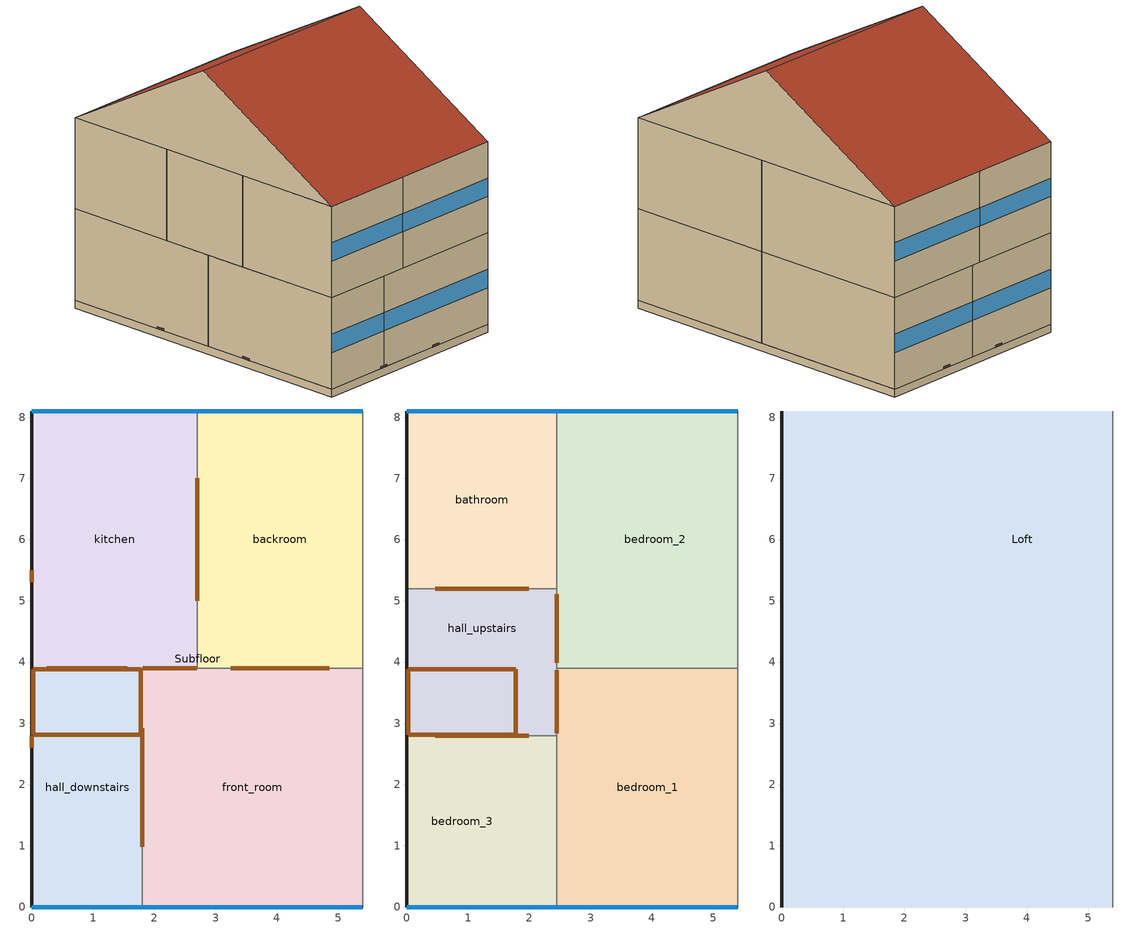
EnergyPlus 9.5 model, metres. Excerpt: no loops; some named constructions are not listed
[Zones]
hall_downstairs
 floor to Subfloor (GroundFloor-Construction): 1.8,3.9 1.8,0 0,0 0,3.9 z0.6
 wall outside (Wall-Construction): 0,3.9 0,0 1.8,0 z0.6:2.9
 wall to front_room (InternalWall-Construction): 1.8,0 1.8,3.9 z0.6:2.9
 wall to kitchen (InternalWall-Construction): 1.8,3.9 0,3.9 z0.6:2.9
 window (Double Glazing): 0,0 1.8,0 z1.52:1.98
 door inside (PartitionDoor-Construction): 1.8,0.98 1.8,2.92 z1.18:2.32; 1.56,3.9 0.24,3.9 z0.91:2.59
 door inside (HoleConstruction-Construction): 1.78,2.81 1.78,3.89 0.02,3.89 0.02,2.81 z2.9
front_room
 floor to Subfloor (GroundFloor-Construction): 5.4,3.9 5.4,0 1.8,0 1.8,3.9 z0.6
 wall outside (Wall-Construction): 1.8,0 5.4,0 z0.6:2.9
 wall adiabatic (Adiabatic Wall-Construction): 5.4,0 5.4,3.9 z0.6:2.9
 wall to kitchen (InternalWall-Construction): 2.7,3.9 1.8,3.9 z0.6:2.9
 wall to backroom (InternalWall-Construction): 5.4,3.9 2.7,3.9 z0.6:2.9
 window (Double Glazing): 1.8,0 5.4,0 z1.52:1.98
 door inside (PartitionDoor-Construction): 4.85,3.9 3.25,3.9 z1.07:2.43; 2.69,3.9 1.81,3.9 z0.63:2.87
kitchen
 floor to Subfloor (GroundFloor-Construction): 2.7,8.1 2.7,3.9 0,3.9 0,8.1 z0.6
 wall outside (Wall-Construction): 2.7,8.1 0,8.1 0,3.9 z0.6:2.9
 wall to backroom (InternalWall-Construction): 2.7,3.9 2.7,8.1 z0.6:2.9
 window (Double Glazing): 2.7,8.1 0,8.1 z1.52:1.98
 door inside (PartitionDoor-Construction): 2.7,5 2.7,7 z1.2:2.3
backroom
 floor to Subfloor (GroundFloor-Construction): 5.4,8.1 5.4,3.9 2.7,3.9 2.7,8.1 z0.6
 wall outside (Wall-Construction): 5.4,8.1 2.7,8.1 z0.6:2.9
 wall adiabatic (Adiabatic Wall-Construction): 5.4,3.9 5.4,8.1 z0.6:2.9
 window (Double Glazing): 5.4,8.1 2.7,8.1 z1.52:1.98
Subfloor
 floor adiabatic (SubFloor-Construction): 5.4,8.1 5.4,0 0,0 0,8.1 z0.4
 wall outside (Wall-Construction): 5.4,8.1 0,8.1 0,0 5.4,0 z0.4:0.6
 wall adiabatic (Adiabatic Wall-Construction): 5.4,0 5.4,8.1 z0.4:0.6
 door (AFN_AirBrickConstruction): 3.7,8.1 3.5,8.1 / 1.9,8.1 1.7,8.1 / 0,5.5 0,5.3 / 0,2.8 0,2.6 / 1.7,0 1.9,0 / 3.5,0 3.7,0 z0.6:0.65
bedroom_3
 floor to hall_downstairs (Floor-Construction): 1.8,2.8 1.8,0 0,0 0,2.8 z2.9
 floor to front_room (Floor-Construction): 2.45,2.8 2.45,0 1.8,0 1.8,2.8 z2.9
 wall outside (Wall-Construction): 0,2.8 0,0 2.45,0 z2.9:5.2
 wall to bedroom_1 (InternalWall-Construction): 2.45,0 2.45,2.8 z2.9:5.2
 wall to hall_upstairs (InternalWall-Construction): 2.45,2.8 0,2.8 z2.9:5.2
 window (Double Glazing): 0,0 2.45,0 z3.82:4.28
 door inside (PartitionDoor-Construction): 1.99,2.8 0.46,2.8 z3.33:4.77
bedroom_1
 floor to front_room (Floor-Construction): 5.4,3.9 5.4,0 2.45,0 2.45,3.9 z2.9
 wall outside (Wall-Construction): 2.45,0 5.4,0 z2.9:5.2
 wall adiabatic (Adiabatic Wall-Construction): 5.4,0 5.4,3.9 z2.9:5.2
 wall to hall_upstairs (InternalWall-Construction): 2.45,3.9 2.45,2.8 z2.9:5.2
 wall to bedroom_2 (InternalWall-Construction): 5.4,3.9 2.45,3.9 z2.9:5.2
 window (Double Glazing): 2.45,0 5.4,0 z3.82:4.28
 door inside (PartitionDoor-Construction): 2.45,3.86 2.45,2.84 z2.98:5.12
hall_upstairs
 floor to hall_downstairs (Floor-Construction): 1.8,3.9 1.8,2.8 0,2.8 0,3.9 z2.9
 floor to kitchen (Floor-Construction): 2.45,5.2 2.45,3.9 1.8,3.9 0,3.9 0,5.2 z2.9
 floor to front_room (Floor-Construction): 2.45,3.9 2.45,2.8 1.8,2.8 1.8,3.9 z2.9
 wall outside (Wall-Construction): 0,5.2 0,2.8 z2.9:5.2
 wall to bedroom_2 (InternalWall-Construction): 2.45,3.9 2.45,5.2 z2.9:5.2
 wall to bathroom (InternalWall-Construction): 2.45,5.2 0,5.2 z2.9:5.2
 door inside (PartitionDoor-Construction): 1.99,5.2 0.46,5.2 z3.33:4.77; 2.45,3.99 2.45,5.11 z3.06:5.04
bathroom
 floor to kitchen (Floor-Construction): 2.45,8.1 2.45,5.2 0,5.2 0,8.1 z2.9
 wall outside (Wall-Construction): 2.45,8.1 0,8.1 0,5.2 z2.9:5.2
 wall to bedroom_2 (InternalWall-Construction): 2.45,5.2 2.45,8.1 z2.9:5.2
 window (Double Glazing): 2.45,8.1 0,8.1 z3.82:4.28
bedroom_2
 floor to kitchen (Floor-Construction): 2.7,8.1 2.7,3.9 2.45,3.9 2.45,8.1 z2.9
 floor to backroom (Floor-Construction): 5.4,8.1 5.4,3.9 2.7,3.9 2.7,8.1 z2.9
 wall outside (Wall-Construction): 5.4,8.1 2.45,8.1 z2.9:5.2
 wall adiabatic (Adiabatic Wall-Construction): 5.4,3.9 5.4,8.1 z2.9:5.2
 window (Double Glazing): 5.4,8.1 2.45,8.1 z3.82:4.28
Loft
 floor to bedroom_3 (Last floor-Construction): 2.45,2.8 2.45,0 0,0 0,2.8 z5.2
 floor to bedroom_1 (Last floor-Construction): 5.4,3.9 5.4,0 2.45,0 2.45,3.9 z5.2
 floor to hall_upstairs (Last floor-Construction): 2.45,5.2 2.45,2.8 0,2.8 0,5.2 z5.2
 floor to bathroom (Last floor-Construction): 2.45,8.1 2.45,5.2 0,5.2 0,8.1 z5.2
 floor to bedroom_2 (Last floor-Construction): 5.4,8.1 5.4,3.9 2.45,3.9 2.45,8.1 z5.2
 wall outside (Wall-Construction): 0,8.1,5.2 0,0,5.2 0,4.05,7.5
 wall adiabatic (Adiabatic Wall-Construction): 5.4,0,5.2 5.4,8.1,5.2 5.4,4.05,7.5
 roof outside (Roof-Construction): 0,4.05,7.5 0,0,5.2 5.4,0,5.2 5.4,4.05,7.5; 5.4,4.05,7.5 5.4,8.1,5.2 0,8.1,5.2 0,4.05,7.5
[MATERIAL] Roughness=MediumSmooth
Name | Thickness | Conductivity | Density | Specific Heat | Thermal Absorptance | Solar Absorptance | Visible Absorptance
Floor_boards_CODE-GroundFloor-0.018; Floor_boards_CODE-Floor-0.018 | 0.018 | 0.17 | 600 | 1700 | 0.9 | 0.7 | 0.7
Painted_plaster_CODE-Floor-0.013 | 0.013 | 0.58 | 800 | 1090 | 0.96 | 0.92 | 0.92
Joists_CODE-Floor-0.12 | 0.12 | 1.5 | 60 | 170 | 0.9 | 0.7 | 0.7
[MATERIAL:NOMASS] Roughness=Rough; Thermal Resistance=0.37; Thermal Absorptance=0.95; Solar Absorptance=0.7; Visible Absorptance=0.7
Carpet_and_fibrous_pad_CODE-GroundFloor-0.01; Carpet_and_fibrous_pad_CODE-Floor-0.01
[CONSTRUCTION]
Ceiling-Construction: Carpet_and_fibrous_pad_CODE-floor-0.01, Floor_boards_CODE-floor-0.018, Joists_CODE-floor-0.12, Painted_plaster_CODE-floor-0.013
SubFloorRoof-Construction: Carpet_and_fibrous_pad_CODE-GroundFloor-0.01, Floor_boards_CODE-GroundFloor-0.018
[AIRFLOWNETWORK:MULTIZONE:SURFACE:CRACK] Reference Crack Conditions=ReferenceCrackConditions
Name | Air Mass Flow Coefficient at Reference Conditions | Air Mass Flow Exponent
Block kitchen Storey 0 Wall 0001_1_Crack | 0.15864 | 0.75
Block kitchen Storey 0 Wall 0002 window_FrameCrack | 0.0207401 | 0.6
Block kitchen Storey 0 Wall 0002_Crack | 0.00407931 | 0.7
Block kitchen Storey 0 Wall 0003_Crack | 0.00634559 | 0.7
Block kitchen Storey 0 Wall 0004_1_Crack | 0.0679885 | 0.75
Block kitchen Storey 0 Wall 0004_1_door_FrameCrack | 0.392663 | 0.6
Block kitchen Storey 0 Wall 0004_2_Crack | 0.0339942 | 0.75
loft side wall 1_Crack; loft side wall 2_Crack | 0.001863 | 0.7
roof surface 1_Crack; roof surface 2_Crack | 0.00377259 | 0.7
storey 2 Subfloor ceiling_1_Crack; storey 2 Subfloor ceiling_4_Crack | 0.1134 | 0.7
storey 2 Subfloor ceiling_2_Crack | 0.0702 | 0.7
storey 2 Subfloor ceiling_3_Crack | 0.1404 | 0.7
storey 2 bathroom ceiling_1_Crack | 0.0135484 | 0.7
storey 2 bedroom_1 ceiling_1_Crack | 0.02301 | 0.7
storey 2 bedroom_2 ceiling_1_Crack | 0.02478 | 0.7
storey 2 bedroom_3 ceiling_1_Crack | 0.0956866 | 0.7
storey 2 hall_upstairs ceiling_1_Crack | 0.0774526 | 0.7
[AIRFLOWNETWORK:MULTIZONE:COMPONENT:SIMPLEOPENING] Air Mass Flow Coefficient When Opening is Closed=0.001; Air Mass Flow Exponent When Opening is Closed=0.65; Minimum Density Difference for TwoWay Flow=0.0001; Discharge Coefficient=0.65
Block Subfloor Storey 0 Wall 0002_Vent_1_SimpleOpening; Block Subfloor Storey 0 Wall 0002_Vent_2_SimpleOpening; Block Subfloor Storey 0 Wall 0003_Vent_1_SimpleOpening; Block Subfloor Storey 0 Wall 0003_Vent_2_SimpleOpening; Block Subfloor Storey 0 Wall 0004_Vent_1_SimpleOpening; Block Subfloor Storey 0 Wall 0004_Vent_2_SimpleOpening; backroom_kitchen_Opening; bathroom_hall_upstairs_Opening; bedroom_1_hall_upstairs_Opening; bedroom_2_hall_upstairs_Opening; bedroom_3_hall_upstairs_Opening; front_room_backroom_Opening; front_room_hall_downstairs_Opening; front_room_kitchen_Opening; kitchen_hall_downstairs_Opening
[AIRFLOWNETWORK:MULTIZONE:COMPONENT:HORIZONTALOPENING]
hall_downstairs_hall_upstairs_Opening: Air Mass Flow Coefficient When Opening is Closed=0.001; Air Mass Flow Exponent When Opening is Closed=0.65; Sloping Plane Angle=90; Discharge Coefficient=0.65
[AIRFLOWNETWORK:MULTIZONE:EXTERNALNODE] Symmetric Wind Pressure Coefficient Curve=No; Wind Angle Type=Absolute
Name | External Node Height | Wind Pressure Coefficient Curve
Block Subfloor Storey 0 Wall 0002 | 0.3 | Block Subfloor Storey 0 Wall 0002
Block hall_downstairs Storey 0 Wall 0003 | 1.75 | Block hall_downstairs Storey 0 Wall 0003
Block hall_downstairs Storey 0 Wall 0004 | 1.75 | Block hall_downstairs Storey 0 Wall 0004
Block front_room Storey 0 Wall 0004 | 1.75 | Block front_room Storey 0 Wall 0004
Block kitchen Storey 0 Wall 0002 | 1.75 | Block kitchen Storey 0 Wall 0002
Block kitchen Storey 0 Wall 0003 | 1.75 | Block kitchen Storey 0 Wall 0003
Block backroom Storey 0 Wall 0002 | 1.75 | Block backroom Storey 0 Wall 0002
Block bedroom_3 Storey 0 Wall 0003 | 4.05 | Block bedroom_3 Storey 0 Wall 0003
Block bedroom_3 Storey 0 Wall 0004 | 4.05 | Block bedroom_3 Storey 0 Wall 0004
Block bedroom_1 Storey 0 Wall 0004 | 4.05 | Block bedroom_1 Storey 0 Wall 0004
Block hall_upstairs Storey 0 Wall 0003 | 4.05 | Block hall_upstairs Storey 0 Wall 0003
Block bathroom Storey 0 Wall 0002 | 4.05 | Block bathroom Storey 0 Wall 0002
Block bathroom Storey 0 Wall 0003 | 4.05 | Block bathroom Storey 0 Wall 0003
Block bedroom_2 Storey 0 Wall 0002 | 4.05 | Block bedroom_2 Storey 0 Wall 0002
Block Subfloor Storey 0 Wall 0003 | 0.3 | Block Subfloor Storey 0 Wall 0003
Block Subfloor Storey 0 Wall 0004 | 0.3 | Block Subfloor Storey 0 Wall 0004
loft side wall 1 | 5.96667 | loft side wall 1
roof surface 1 | 6.35 | roof surface 1
roof surface 2 | 6.35 | roof surface 2
[AIRFLOWNETWORK:MULTIZONE:WINDPRESSURECOEFFICIENTARRAY]
NormalExposureCpArray: Wind Direction 1=0; Wind Direction 2=45; Wind Direction 3=90; Wind Direction 4=135; Wind Direction 5=180; Wind Direction 6=225; Wind Direction 7=270; Wind Direction 8=315
[AIRFLOWNETWORK:MULTIZONE:WINDPRESSURECOEFFICIENTVALUES] AirflowNetworkMultiZoneWindPressureCoefficientArray=NormalExposureCpArray; Wind Pressure Coefficient Value 1=0.4; Wind Pressure Coefficient Value 2=0.1; Wind Pressure Coefficient Value 3=-0.3; Wind Pressure Coefficient Value 4=-0.35; Wind Pressure Coefficient Value 5=-0.2; Wind Pressure Coefficient Value 6=-0.35; Wind Pressure Coefficient Value 7=-0.3; Wind Pressure Coefficient Value 8=-0.1
Block Subfloor Storey 0 Wall 0001; Block Subfloor Storey 0 Wall 0002; Block hall_downstairs Storey 0 Wall 0003; Block hall_downstairs Storey 0 Wall 0004; Block front_room Storey 0 Wall 0001; Block front_room Storey 0 Wall 0004; Block kitchen Storey 0 Wall 0002; Block kitchen Storey 0 Wall 0003; Block backroom Storey 0 Wall 0001; Block backroom Storey 0 Wall 0002; Block bedroom_3 Storey 0 Wall 0003; Block bedroom_3 Storey 0 Wall 0004; Block bedroom_1 Storey 0 Wall 0001; Block bedroom_1 Storey 0 Wall 0004; Block hall_upstairs Storey 0 Wall 0003; Block bathroom Storey 0 Wall 0002; Block bathroom Storey 0 Wall 0003; Block bedroom_2 Storey 0 Wall 0001; Block bedroom_2 Storey 0 Wall 0002; Block Subfloor Storey 0 Wall 0003; Block Subfloor Storey 0 Wall 0004; loft side wall 1; loft side wall 2; roof surface 1; roof surface 2
